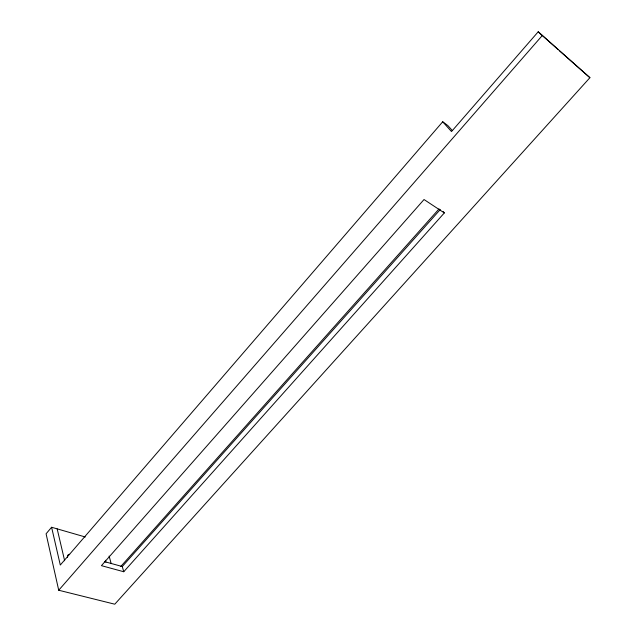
<?xml version="1.0" encoding="UTF-8"?>
<svg xmlns="http://www.w3.org/2000/svg" width="636" height="636" viewBox="0 0 636 636"><rect width="100%" height="100%" fill="white"/><g stroke="black" fill="none" stroke-linecap="round" stroke-linejoin="round"><path stroke-width="0.95" d="M51.603 527.26L46.086 533.787L58.719 590.24L114.774 604.2L589.914 77.695L538.199 31.8L451.504 131.549L442.704 121.77L60.293 565.038L51.603 527.26L85.28 536.983M58.719 590.24L542.413 35.37M120.816 566.445L439.078 208.862M123.75 571.74L444.318 212.933L424.029 199.529L101.426 565.658L123.75 571.74L122.271 566.533L440.303 209.483M104.662 561.675L122.271 566.533M442.704 121.77L447.831 125.562L452.244 130.452M589.914 77.695L559.696 50.952M538.199 31.8L558.209 49.632M443.197 211.534L444.318 212.933M109.122 556.071L111.197 563.647M105.385 560.284L105.902 562.184M57.168 528.866L64.649 560.761M67.575 557.343L67.44 556.572A5.39 3.156 40.6 0 1 69.658 554.322"/></g></svg>
